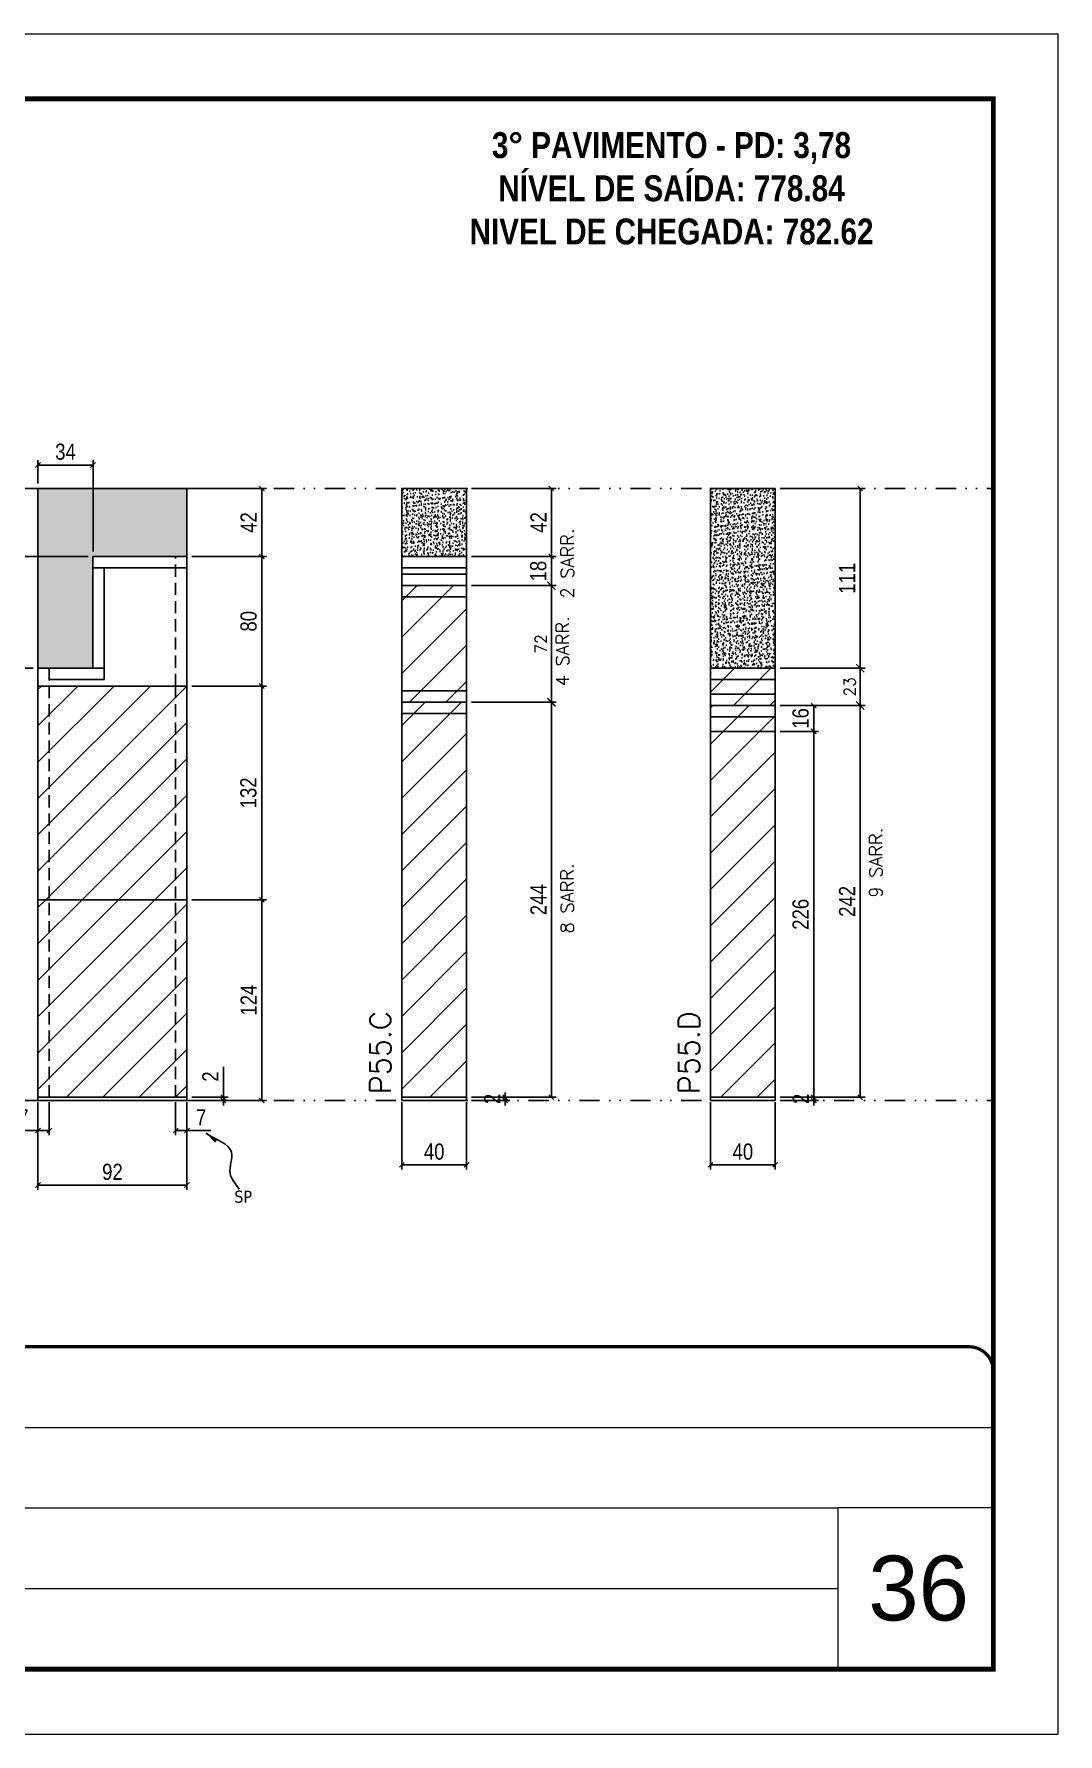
# Model space of a CAD drawing. Extents: x 2949 to 9203, y -16089 to 12527.
# Drawn here: x 8557 to 9189, y 2288 to 3338 of the extents above; entities that cross this region are included whole.
import ezdxf

# ---------------------------------------------------------------- set-up
doc = ezdxf.new("R2010")
doc.units = 0
for name, pattern in [('CONTINUO', [0]), ('DASHED', [0.75, 0.5, -0.25]), ('DIVIDE2', [0.625, 0.25, -0.125, 0, -0.125, 0, -0.125]), ('HIDDEN', [0.375, 0.25, -0.125])]:
    doc.linetypes.add(name, pattern=pattern)
for name, color, linetype, lineweight in [('CARIMBO', 255, 'Continuous', 9), ('Folhas', 255, 'Continuous', 9), ('Hachura', 251, 'Continuous', 9), ('SARRAFO DE PRESSAO', 251, 'DASHED', 9), ('Texto Seção', 7, 'Continuous', 15)]:
    doc.layers.add(name, color=color, linetype=linetype, lineweight=lineweight)
for name, color, linetype in [('COTA', 241, 'Continuous'), ('FUNDOS', 1, 'Continuous'), ('NOMENCLATURA', 7, 'Continuous'), ('Nível', 160, 'Continuous'), ('Painéis', 200, 'Continuous'), ('SARR_2.2x7', 40, 'Continuous'), ('Sarrafo de Pressão', 42, 'HIDDEN'), ('texto', 7, 'Continuous')]:
    doc.layers.add(name, color=color, linetype=linetype)
doc.styles.add('ARIAL', font='arial.ttf')
doc.styles.add('COTA TECNICA', font='techl___.ttf', dxfattribs={"height": 10})
doc.styles.add('COTA TECNICA-50', font='techl___.ttf', dxfattribs={"height": 10})
doc.styles.add('REGUA-120', font='ROMANS.shx', dxfattribs={"height": 15})
doc.styles.add('ROMANC', font='techb___.ttf', dxfattribs={"height": 2.5})
doc.styles.add('ROMANS', font='romans.shx')
doc.styles.get("Standard").update_dxf_attribs({"font": 'arial.ttf'})
doc.dimstyles.new('COTA PAINEL-50', dxfattribs={"dimtxt": 10, "dimasz": 3, "dimexe": 3, "dimexo": 3, "dimgap": 3, "dimtad": 1, "dimdec": 1, "dimzin": 12, "dimdsep": 46, "dimtxsty": 'COTA TECNICA-50', "dimblk1": 'OBLIQUE', "dimblk2": 'OBLIQUE', "dimsah": 1, "dimcen": 0.9, "dimclrd": 4, "dimclre": 4, "dimclrt": 240, "dimadec": 1, "dimazin": 3, "dimtfac": 1, "dimtdec": 1, "dimtmove": 0, "dimatfit": 3, "dimfxl": 1, "dimtolj": 1, "dimtzin": 12, "dimarcsym": 0})
doc.dimstyles.new('Cota Paínel', dxfattribs={"dimtxt": 7, "dimasz": 5, "dimexe": 3, "dimexo": 3, "dimgap": 3, "dimtad": 1, "dimdec": 1, "dimzin": 12, "dimdsep": 46, "dimtxsty": 'ROMANS', "dimblk": 'ARCHTICK', "dimcen": 0, "dimclrd": 4, "dimclre": 4, "dimclrt": 1, "dimadec": 1, "dimazin": 3, "dimtfac": 1, "dimtdec": 1, "dimtmove": 0, "dimatfit": 3, "dimldrblk": 'OBLIQUE', "dimfxl": 1, "dimtolj": 1, "dimtzin": 12, "dimarcsym": 0})
doc.dimstyles.new('PAINEL', dxfattribs={"dimtxt": 10, "dimasz": 3, "dimexe": 3, "dimexo": 3, "dimgap": 3, "dimtad": 1, "dimdec": 1, "dimzin": 12, "dimdsep": 46, "dimtxsty": 'COTA TECNICA', "dimblk1": 'OBLIQUE', "dimblk2": 'OBLIQUE', "dimsah": 1, "dimcen": 0.9, "dimclrd": 4, "dimclre": 4, "dimclrt": 240, "dimadec": 1, "dimazin": 3, "dimtfac": 1, "dimtdec": 1, "dimtmove": 0, "dimatfit": 3, "dimfxl": 1, "dimtolj": 1, "dimtzin": 12, "dimarcsym": 0})
doc.dimstyles.get("Standard").update_dxf_attribs({"dimtxt": 0.18, "dimasz": 0.18, "dimexe": 0.18, "dimexo": 0.0625, "dimgap": 0.09, "dimtad": 0, "dimtih": 1, "dimtoh": 1, "dimdec": 4, "dimzin": 0, "dimdsep": 46, "dimtxsty": 'Standard', "dimcen": 0.09, "dimadec": 0, "dimazin": 0, "dimtfac": 1, "dimtdec": 4, "dimtofl": 0, "dimtmove": 0, "dimatfit": 3, "dimfxl": 1, "dimtolj": 1, "dimtzin": 0, "dimarcsym": 0})
pattern_1 = [(45, (-122915.467, -28456.346), (-11.2253202, 11.2253202), [])]
pattern_2 = [(45, (4755, 4594.3), (-11.22532, 11.22532), [])]

# ---------------------------------------------------------------- blocks, each defined once
blk = doc.blocks.new('9999999999')
at = {"color": 30, "linetype": 'CONTINUO'}
for p, q in [((98564.6, 34379.6), (99584, 34379.6)), ((98564.6, 34329.8), (99488, 34329.8)), ((99584, 34329.8), (99488, 34329.8)), ((99488, 34329.8), (99488, 34230.2)), ((98564.6, 34280), (99488, 34280))]:
    blk.add_line(p, q, dxfattribs=at)
at = {"color": 30, "linetype": 'CONTINUO', "const_width": 2}
blk.add_lwpolyline([(99584, 34230.2), (99584, 34414.4, 0.414214), (99569, 34429.4), (98229, 34429.4, 0.414214), (98214, 34414.4), (98214, 34245.2, 0.414214), (98229, 34230.2), (99584, 34230.2)], format="xyb", dxfattribs=at)
at = {"layer": 'Folhas'}
blk.add_lwpolyline([(98139, 34190.2), (99624, 34190.2), (99624, 35240.2), (98139, 35240.2)], close=True, dxfattribs=at)
at = {"layer": 'Folhas', "color": 30, "const_width": 3}
blk.add_lwpolyline([(98214, 34230.2), (99584, 34230.2), (99584, 35200.2), (98214, 35200.2)], close=True, dxfattribs=at)
blk = doc.blocks.new('_Oblique')
at = {"color": 0, "linetype": 'ByBlock', "lineweight": -2}
blk.add_line((-0.5, -0.5), (0.5, 0.5), dxfattribs=at)
blk = doc.blocks.new('*D1188')
at = {"layer": 'COTA', "color": 4, "lineweight": -2, "transparency": 16777216}
for p, q in [((9017.4, 2923.4), (9069.9, 2923.4)), ((9066.9, 2681.4), (9066.9, 2923.4)), ((9017.4, 2681.4), (9069.9, 2681.4))]:
    blk.add_line(p, q, dxfattribs=at)
at = {"layer": 'Defpoints', "color": 0, "transparency": 16777216}
for p in [(9014.4, 2923.4), (9066.9, 2923.4), (9014.4, 2681.4)]:
    blk.add_point(p, dxfattribs=at)
at = {"layer": 'COTA', "color": 4, "lineweight": -2, "transparency": 16777216, "xscale": 3, "yscale": 3, "zscale": 3}
for p, rotation in [((9066.9, 2923.4), 90), ((9066.9, 2681.4), 270)]:
    blk.add_blockref('_Oblique', p, dxfattribs=dict(at, rotation=rotation))
at = {"layer": 'COTA', "color": 240, "transparency": 16777216, "insert": (9058.8, 2802.4), "char_height": 10, "attachment_point": 5, "rotation": 90, "style": 'COTA TECNICA'}
blk.add_mtext('\\A1;242', dxfattribs=at)
blk = doc.blocks.new('*D1189')
at = {"layer": 'COTA', "color": 4, "lineweight": -2, "transparency": 16777216}
for p, q in [((8974.4, 2678.4), (8974.4, 2636.7)), ((9014.4, 2678.4), (9014.4, 2636.7)), ((8974.4, 2639.7), (9014.4, 2639.7))]:
    blk.add_line(p, q, dxfattribs=at)
at = {"layer": 'Defpoints', "color": 0, "transparency": 16777216}
for p in [(8974.4, 2681.4), (9014.4, 2681.4), (9014.4, 2639.7)]:
    blk.add_point(p, dxfattribs=at)
at = {"layer": 'COTA', "color": 4, "lineweight": -2, "transparency": 16777216, "xscale": 3, "yscale": 3, "zscale": 3, "rotation": 180}
blk.add_blockref('_Oblique', (8974.4, 2639.7), dxfattribs=at)
at = {"layer": 'COTA', "color": 4, "lineweight": -2, "transparency": 16777216, "xscale": 3, "yscale": 3, "zscale": 3}
blk.add_blockref('_Oblique', (9014.4, 2639.7), dxfattribs=at)
at = {"layer": 'COTA', "color": 240, "transparency": 16777216, "insert": (8994.4, 2647.8), "char_height": 10, "attachment_point": 5, "style": 'COTA TECNICA'}
blk.add_mtext('\\A1;40', dxfattribs=at)
blk = doc.blocks.new('*D1190')
at = {"layer": 'COTA', "color": 4, "lineweight": -2, "transparency": 16777216}
for p, q in [((9017.4, 2681.4), (9041.2, 2681.4)), ((9017.4, 2679.4), (9041.2, 2679.4)), ((9038.2, 2681.4), (9038.2, 2684.4)), ((9038.2, 2679.4), (9038.2, 2681.4)), ((9038.2, 2679.4), (9038.2, 2676.4))]:
    blk.add_line(p, q, dxfattribs=at)
at = {"layer": 'Defpoints', "color": 0, "transparency": 16777216}
for p in [(9014.4, 2681.4), (9014.4, 2679.4), (9038.2, 2681.4)]:
    blk.add_point(p, dxfattribs=at)
at = {"layer": 'COTA', "color": 4, "lineweight": -2, "transparency": 16777216, "xscale": 3, "yscale": 3, "zscale": 3}
for p, rotation in [((9038.2, 2681.4), 270), ((9038.2, 2679.4), 90)]:
    blk.add_blockref('_Oblique', p, dxfattribs=dict(at, rotation=rotation))
at = {"layer": 'COTA', "color": 240, "transparency": 16777216, "insert": (9030.2, 2680.4), "char_height": 10, "attachment_point": 5, "rotation": 90, "style": 'COTA TECNICA-50'}
blk.add_mtext('\\A1;2', dxfattribs=at)
blk = doc.blocks.new('*D1209')
at = {"layer": 'COTA', "color": 4, "linetype": 'ByBlock', "lineweight": -2, "transparency": 16777216}
for p, q in [((9017.4, 2907.4), (9041.2, 2907.4)), ((9038.2, 2681.4), (9038.2, 2907.4)), ((9017.4, 2681.4), (9041.2, 2681.4))]:
    blk.add_line(p, q, dxfattribs=at)
at = {"layer": 'Defpoints', "color": 0, "linetype": 'ByBlock', "transparency": 16777216}
for p in [(9014.4, 2907.4), (9038.2, 2907.4), (9014.4, 2681.4)]:
    blk.add_point(p, dxfattribs=at)
at = {"layer": 'COTA', "color": 4, "linetype": 'ByBlock', "lineweight": -2, "transparency": 16777216, "xscale": 3, "yscale": 3, "zscale": 3}
for p, rotation in [((9038.2, 2907.4), 90), ((9038.2, 2681.4), 270)]:
    blk.add_blockref('_Oblique', p, dxfattribs=dict(at, rotation=rotation))
at = {"layer": 'COTA', "color": 240, "linetype": 'ByBlock', "transparency": 16777216, "insert": (9030.1, 2794.4), "char_height": 10, "attachment_point": 5, "rotation": 90, "style": 'COTA TECNICA'}
blk.add_mtext('\\A1;226', dxfattribs=at)
blk = doc.blocks.new('*D1210')
at = {"layer": 'COTA', "color": 4, "linetype": 'ByBlock', "lineweight": -2, "transparency": 16777216}
for p, q in [((9017.4, 2923.4), (9041.2, 2923.4)), ((9038.2, 2907.4), (9038.2, 2923.4)), ((9017.4, 2907.4), (9041.2, 2907.4))]:
    blk.add_line(p, q, dxfattribs=at)
at = {"layer": 'Defpoints', "color": 0, "linetype": 'ByBlock', "transparency": 16777216}
for p in [(9014.4, 2923.4), (9038.2, 2923.4), (9014.4, 2907.4)]:
    blk.add_point(p, dxfattribs=at)
at = {"layer": 'COTA', "color": 4, "linetype": 'ByBlock', "lineweight": -2, "transparency": 16777216, "xscale": 3, "yscale": 3, "zscale": 3}
for p, rotation in [((9038.2, 2923.4), 90), ((9038.2, 2907.4), 270)]:
    blk.add_blockref('_Oblique', p, dxfattribs=dict(at, rotation=rotation))
at = {"layer": 'COTA', "color": 240, "linetype": 'ByBlock', "transparency": 16777216, "insert": (9030.1, 2915.4), "char_height": 10, "attachment_point": 5, "rotation": 90, "style": 'COTA TECNICA'}
blk.add_mtext('\\A1;16', dxfattribs=at)
blk = doc.blocks.new('*D1201')
at = {"layer": 'COTA', "color": 4, "lineweight": -2, "transparency": 16777216}
for p, q in [((8826.8, 2925.4), (8879.2, 2925.4)), ((8876.2, 2681.4), (8876.2, 2925.4)), ((8826.8, 2681.4), (8879.2, 2681.4))]:
    blk.add_line(p, q, dxfattribs=at)
at = {"layer": 'Defpoints', "color": 0, "transparency": 16777216}
for p in [(8823.8, 2925.4), (8876.2, 2925.4), (8823.8, 2681.4)]:
    blk.add_point(p, dxfattribs=at)
at = {"layer": 'COTA', "color": 4, "lineweight": -2, "transparency": 16777216, "xscale": 3, "yscale": 3, "zscale": 3}
for p, rotation in [((8876.2, 2925.4), 90), ((8876.2, 2681.4), 270)]:
    blk.add_blockref('_Oblique', p, dxfattribs=dict(at, rotation=rotation))
at = {"layer": 'COTA', "color": 240, "transparency": 16777216, "insert": (8868.2, 2803.4), "char_height": 10, "attachment_point": 5, "rotation": 90, "style": 'COTA TECNICA'}
blk.add_mtext('\\A1;244', dxfattribs=at)
blk = doc.blocks.new('*D1202')
at = {"layer": 'COTA', "color": 4, "lineweight": -2, "transparency": 16777216}
for p, q in [((8783.8, 2678.4), (8783.8, 2636.7)), ((8823.8, 2678.4), (8823.8, 2636.7)), ((8783.8, 2639.7), (8823.8, 2639.7))]:
    blk.add_line(p, q, dxfattribs=at)
at = {"layer": 'Defpoints', "color": 0, "transparency": 16777216}
for p in [(8783.8, 2681.4), (8823.8, 2681.4), (8823.8, 2639.7)]:
    blk.add_point(p, dxfattribs=at)
at = {"layer": 'COTA', "color": 4, "lineweight": -2, "transparency": 16777216, "xscale": 3, "yscale": 3, "zscale": 3, "rotation": 180}
blk.add_blockref('_Oblique', (8783.8, 2639.7), dxfattribs=at)
at = {"layer": 'COTA', "color": 4, "lineweight": -2, "transparency": 16777216, "xscale": 3, "yscale": 3, "zscale": 3}
blk.add_blockref('_Oblique', (8823.8, 2639.7), dxfattribs=at)
at = {"layer": 'COTA', "color": 240, "transparency": 16777216, "insert": (8803.8, 2647.8), "char_height": 10, "attachment_point": 5, "style": 'COTA TECNICA'}
blk.add_mtext('\\A1;40', dxfattribs=at)
blk = doc.blocks.new('*D1203')
at = {"layer": 'COTA', "color": 4, "lineweight": -2, "transparency": 16777216}
for p, q in [((8826.8, 2681.4), (8850.6, 2681.4)), ((8826.8, 2679.4), (8850.6, 2679.4)), ((8847.6, 2681.4), (8847.6, 2684.4)), ((8847.6, 2679.4), (8847.6, 2681.4)), ((8847.6, 2679.4), (8847.6, 2676.4))]:
    blk.add_line(p, q, dxfattribs=at)
at = {"layer": 'Defpoints', "color": 0, "transparency": 16777216}
for p in [(8823.8, 2681.4), (8823.8, 2679.4), (8847.6, 2681.4)]:
    blk.add_point(p, dxfattribs=at)
at = {"layer": 'COTA', "color": 4, "lineweight": -2, "transparency": 16777216, "xscale": 3, "yscale": 3, "zscale": 3}
for p, rotation in [((8847.6, 2681.4), 270), ((8847.6, 2679.4), 90)]:
    blk.add_blockref('_Oblique', p, dxfattribs=dict(at, rotation=rotation))
at = {"layer": 'COTA', "color": 240, "transparency": 16777216, "insert": (8839.6, 2680.4), "char_height": 10, "attachment_point": 5, "rotation": 90, "style": 'COTA TECNICA-50'}
blk.add_mtext('\\A1;2', dxfattribs=at)
blk = doc.blocks.new('*D1178')
at = {"layer": 'COTA', "color": 4, "lineweight": -2, "transparency": 16777216}
for p, q in [((8559.1, 2678.4), (8559.1, 2624.2)), ((8651.1, 2678.4), (8651.1, 2624.2)), ((8559.1, 2627.2), (8651.1, 2627.2))]:
    blk.add_line(p, q, dxfattribs=at)
at = {"layer": 'Defpoints', "color": 0, "transparency": 16777216}
for p in [(8559.1, 2681.4), (8651.1, 2681.4), (8651.1, 2627.2)]:
    blk.add_point(p, dxfattribs=at)
at = {"layer": 'COTA', "color": 4, "lineweight": -2, "transparency": 16777216, "xscale": 3, "yscale": 3, "zscale": 3, "rotation": 180}
blk.add_blockref('_Oblique', (8559.1, 2627.2), dxfattribs=at)
at = {"layer": 'COTA', "color": 4, "lineweight": -2, "transparency": 16777216, "xscale": 3, "yscale": 3, "zscale": 3}
blk.add_blockref('_Oblique', (8651.1, 2627.2), dxfattribs=at)
at = {"layer": 'COTA', "color": 240, "transparency": 16777216, "insert": (8605.1, 2635.3), "char_height": 10, "attachment_point": 5, "style": 'COTA TECNICA'}
blk.add_mtext('\\A1;92', dxfattribs=at)
blk = doc.blocks.new('*D1179')
at = {"layer": 'COTA', "color": 4, "lineweight": -2, "transparency": 16777216}
for p, q in [((8654.1, 2803.4), (8700.3, 2803.4)), ((8697.3, 2679.4), (8697.3, 2803.4)), ((8654.1, 2679.4), (8700.3, 2679.4))]:
    blk.add_line(p, q, dxfattribs=at)
at = {"layer": 'Defpoints', "color": 0, "transparency": 16777216}
for p in [(8651.1, 2803.4), (8697.3, 2803.4), (8651.1, 2679.4)]:
    blk.add_point(p, dxfattribs=at)
at = {"layer": 'COTA', "color": 4, "lineweight": -2, "transparency": 16777216, "xscale": 3, "yscale": 3, "zscale": 3}
for p, rotation in [((8697.3, 2803.4), 90), ((8697.3, 2679.4), 270)]:
    blk.add_blockref('_Oblique', p, dxfattribs=dict(at, rotation=rotation))
at = {"layer": 'COTA', "color": 240, "transparency": 16777216, "insert": (8689.2, 2741.4), "char_height": 10, "attachment_point": 5, "rotation": 90, "style": 'COTA TECNICA-50'}
blk.add_mtext('\\A1;124', dxfattribs=at)
blk = doc.blocks.new('*D1180')
at = {"layer": 'COTA', "color": 4, "lineweight": -2, "transparency": 16777216}
for p, q in [((8673.6, 2681.4), (8673.6, 2700.2)), ((8654.1, 2681.4), (8676.6, 2681.4)), ((8654.1, 2679.4), (8676.6, 2679.4)), ((8673.6, 2679.4), (8673.6, 2681.4)), ((8673.6, 2679.4), (8673.6, 2676.4))]:
    blk.add_line(p, q, dxfattribs=at)
at = {"layer": 'Defpoints', "color": 0, "transparency": 16777216}
for p in [(8651.1, 2681.4), (8651.1, 2679.4), (8673.6, 2679.4)]:
    blk.add_point(p, dxfattribs=at)
at = {"layer": 'COTA', "color": 4, "lineweight": -2, "transparency": 16777216, "xscale": 3, "yscale": 3, "zscale": 3}
for p, rotation in [((8673.6, 2681.4), 270), ((8673.6, 2679.4), 90)]:
    blk.add_blockref('_Oblique', p, dxfattribs=dict(at, rotation=rotation))
at = {"layer": 'COTA', "color": 240, "transparency": 16777216, "insert": (8665.6, 2694.2), "char_height": 10, "attachment_point": 5, "rotation": 90, "style": 'COTA TECNICA-50'}
blk.add_mtext('\\A1;2', dxfattribs=at)
blk = doc.blocks.new('*D1181')
at = {"layer": 'COTA', "color": 4, "lineweight": -2, "transparency": 16777216}
for p, q in [((8566.1, 2678.4), (8566.1, 2657.9)), ((8559.1, 2676.4), (8559.1, 2657.9)), ((8559.1, 2660.9), (8544.3, 2660.9)), ((8566.1, 2660.9), (8559.1, 2660.9))]:
    blk.add_line(p, q, dxfattribs=at)
at = {"layer": 'Defpoints', "color": 0, "transparency": 16777216}
for p in [(8559.1, 2679.4), (8566.1, 2681.4), (8559.1, 2660.9)]:
    blk.add_point(p, dxfattribs=at)
at = {"layer": 'COTA', "color": 4, "lineweight": -2, "transparency": 16777216, "xscale": 3, "yscale": 3, "zscale": 3, "rotation": 180}
blk.add_blockref('_Oblique', (8559.1, 2660.9), dxfattribs=at)
at = {"layer": 'COTA', "color": 4, "lineweight": -2, "transparency": 16777216, "xscale": 3, "yscale": 3, "zscale": 3}
blk.add_blockref('_Oblique', (8566.1, 2660.9), dxfattribs=at)
at = {"layer": 'COTA', "color": 240, "transparency": 16777216, "insert": (8550.2, 2669), "char_height": 10, "attachment_point": 5, "style": 'COTA TECNICA-50'}
blk.add_mtext('\\A1;7', dxfattribs=at)
blk = doc.blocks.new('*D1182')
at = {"layer": 'COTA', "color": 4, "lineweight": -2, "transparency": 16777216}
for p, q in [((8644.1, 2678.4), (8644.1, 2657.9)), ((8651.1, 2676.4), (8651.1, 2657.9)), ((8644.1, 2660.9), (8651.1, 2660.9)), ((8651.1, 2660.9), (8665.8, 2660.9))]:
    blk.add_line(p, q, dxfattribs=at)
at = {"layer": 'Defpoints', "color": 0, "transparency": 16777216}
for p in [(8644.1, 2681.4), (8651.1, 2679.4), (8651.1, 2660.9)]:
    blk.add_point(p, dxfattribs=at)
at = {"layer": 'COTA', "color": 4, "lineweight": -2, "transparency": 16777216, "xscale": 3, "yscale": 3, "zscale": 3, "rotation": 180}
blk.add_blockref('_Oblique', (8644.1, 2660.9), dxfattribs=at)
at = {"layer": 'COTA', "color": 4, "lineweight": -2, "transparency": 16777216, "xscale": 3, "yscale": 3, "zscale": 3}
blk.add_blockref('_Oblique', (8651.1, 2660.9), dxfattribs=at)
at = {"layer": 'COTA', "color": 240, "transparency": 16777216, "insert": (8659.9, 2669), "char_height": 10, "attachment_point": 5, "style": 'COTA TECNICA-50'}
blk.add_mtext('\\A1;7', dxfattribs=at)
blk = doc.blocks.new('*D1191')
at = {"layer": 'Defpoints', "color": 0, "linetype": 'ByBlock', "transparency": 16777216}
for p in [(8651.1, 2935.4), (8697.3, 2935.4), (8651.1, 2803.4)]:
    blk.add_point(p, dxfattribs=at)
at = {"layer": 'FUNDOS', "color": 4, "linetype": 'ByBlock', "lineweight": -2, "transparency": 16777216}
for p, q in [((8654.1, 2935.4), (8700.3, 2935.4)), ((8697.3, 2803.4), (8697.3, 2935.4)), ((8654.1, 2803.4), (8700.3, 2803.4))]:
    blk.add_line(p, q, dxfattribs=at)
at = {"layer": 'FUNDOS', "color": 4, "linetype": 'ByBlock', "lineweight": -2, "transparency": 16777216, "xscale": 3, "yscale": 3, "zscale": 3}
for p, rotation in [((8697.3, 2935.4), 90), ((8697.3, 2803.4), 270)]:
    blk.add_blockref('_Oblique', p, dxfattribs=dict(at, rotation=rotation))
at = {"layer": 'FUNDOS', "color": 240, "linetype": 'ByBlock', "transparency": 16777216, "insert": (8689.1, 2869.4), "char_height": 10, "attachment_point": 5, "rotation": 90, "style": 'COTA TECNICA'}
blk.add_mtext('\\A1;132', dxfattribs=at)
blk = doc.blocks.new('_ArchTick')
at = {"color": 0, "linetype": 'ByBlock', "const_width": 0.15}
blk.add_lwpolyline([(-0.5, -0.5), (0.5, 0.5)], dxfattribs=at)
blk = doc.blocks.new('*D1206')
at = {"layer": 'COTA', "color": 4, "lineweight": -2, "transparency": 16777216}
for p, q in [((8826.8, 2997.4), (8879.2, 2997.4)), ((8876.2, 2997.4), (8876.2, 2925.4)), ((8826.8, 2925.4), (8879.2, 2925.4))]:
    blk.add_line(p, q, dxfattribs=at)
at = {"layer": 'Defpoints', "color": 0, "transparency": 16777216}
for p in [(8823.8, 2997.4), (8823.8, 2925.4), (8876.2, 2925.4)]:
    blk.add_point(p, dxfattribs=at)
at = {"layer": 'COTA', "color": 4, "lineweight": -2, "transparency": 16777216, "xscale": 5, "yscale": 5, "zscale": 5}
for p, rotation in [((8876.2, 2997.4), 90), ((8876.2, 2925.4), 270)]:
    blk.add_blockref('_ArchTick', p, dxfattribs=dict(at, rotation=rotation))
at = {"layer": 'COTA', "color": 1, "transparency": 16777216, "insert": (8869.7, 2961.4), "char_height": 7, "attachment_point": 5, "rotation": 90, "style": 'ROMANS'}
blk.add_mtext('\\A1;72', dxfattribs=at)
blk = doc.blocks.new('*D1207')
at = {"layer": 'COTA', "color": 4, "lineweight": -2, "transparency": 16777216}
for p, q in [((9017.4, 2946.4), (9069.9, 2946.4)), ((9066.9, 2946.4), (9066.9, 2923.4)), ((9017.4, 2923.4), (9069.9, 2923.4))]:
    blk.add_line(p, q, dxfattribs=at)
at = {"layer": 'Defpoints', "color": 0, "transparency": 16777216}
for p in [(9014.4, 2946.4), (9014.4, 2923.4), (9066.9, 2923.4)]:
    blk.add_point(p, dxfattribs=at)
at = {"layer": 'COTA', "color": 4, "lineweight": -2, "transparency": 16777216, "xscale": 5, "yscale": 5, "zscale": 5}
for p, rotation in [((9066.9, 2946.4), 90), ((9066.9, 2923.4), 270)]:
    blk.add_blockref('_ArchTick', p, dxfattribs=dict(at, rotation=rotation))
at = {"layer": 'COTA', "color": 1, "transparency": 16777216, "insert": (9060.4, 2934.9), "char_height": 7, "attachment_point": 5, "rotation": 90, "style": 'ROMANS'}
blk.add_mtext('\\A1;23', dxfattribs=at)
blk = doc.blocks.new('*D2384')
at = {"layer": 'COTA', "color": 4, "lineweight": -2, "transparency": 16777216}
for p, q in [((8826.8, 3057.4), (8879.2, 3057.4)), ((8876.2, 3015.4), (8876.2, 3057.4)), ((8826.8, 3015.4), (8879.2, 3015.4))]:
    blk.add_line(p, q, dxfattribs=at)
at = {"layer": 'Defpoints', "color": 0, "transparency": 16777216}
for p in [(8823.8, 3057.4), (8876.2, 3057.4), (8823.8, 3015.4)]:
    blk.add_point(p, dxfattribs=at)
at = {"layer": 'COTA', "color": 4, "lineweight": -2, "transparency": 16777216, "xscale": 3, "yscale": 3, "zscale": 3}
for p, rotation in [((8876.2, 3057.4), 90), ((8876.2, 3015.4), 270)]:
    blk.add_blockref('_Oblique', p, dxfattribs=dict(at, rotation=rotation))
at = {"layer": 'COTA', "color": 240, "transparency": 16777216, "insert": (8868.2, 3036.4), "char_height": 10, "attachment_point": 5, "rotation": 90, "style": 'COTA TECNICA-50'}
blk.add_mtext('\\A1;42', dxfattribs=at)
blk = doc.blocks.new('*D2385')
at = {"layer": 'COTA', "color": 4, "lineweight": -2, "transparency": 16777216}
for p, q in [((9017.4, 3057.4), (9069.9, 3057.4)), ((9066.9, 3057.4), (9066.9, 2946.4)), ((9017.4, 2946.4), (9069.9, 2946.4))]:
    blk.add_line(p, q, dxfattribs=at)
at = {"layer": 'Defpoints', "color": 0, "transparency": 16777216}
for p in [(9014.4, 3057.4), (9014.4, 2946.4), (9066.9, 2946.4)]:
    blk.add_point(p, dxfattribs=at)
at = {"layer": 'COTA', "color": 4, "lineweight": -2, "transparency": 16777216, "xscale": 3, "yscale": 3, "zscale": 3}
for p, rotation in [((9066.9, 3057.4), 90), ((9066.9, 2946.4), 270)]:
    blk.add_blockref('_Oblique', p, dxfattribs=dict(at, rotation=rotation))
at = {"layer": 'COTA', "color": 240, "transparency": 16777216, "insert": (9058.8, 3001.9), "char_height": 10, "attachment_point": 5, "rotation": 90, "style": 'COTA TECNICA-50'}
blk.add_mtext('\\A1;111', dxfattribs=at)
blk = doc.blocks.new('*D2390')
at = {"layer": 'COTA', "color": 4, "lineweight": -2, "transparency": 16777216}
for p, q in [((8654.1, 3015.4), (8700.3, 3015.4)), ((8697.3, 3015.4), (8697.3, 2935.4)), ((8654.1, 2935.4), (8700.3, 2935.4))]:
    blk.add_line(p, q, dxfattribs=at)
at = {"layer": 'Defpoints', "color": 0, "transparency": 16777216}
for p in [(8651.1, 3015.4), (8651.1, 2935.4), (8697.3, 2935.4)]:
    blk.add_point(p, dxfattribs=at)
at = {"layer": 'COTA', "color": 4, "lineweight": -2, "transparency": 16777216, "xscale": 3, "yscale": 3, "zscale": 3}
for p, rotation in [((8697.3, 3015.4), 90), ((8697.3, 2935.4), 270)]:
    blk.add_blockref('_Oblique', p, dxfattribs=dict(at, rotation=rotation))
at = {"layer": 'COTA', "color": 240, "transparency": 16777216, "insert": (8689.2, 2975.4), "char_height": 10, "attachment_point": 5, "rotation": 90, "style": 'COTA TECNICA-50'}
blk.add_mtext('\\A1;80', dxfattribs=at)
blk = doc.blocks.new('*D2392')
at = {"layer": 'COTA', "color": 4, "lineweight": -2, "transparency": 16777216}
for p, q in [((8590.1, 3015.4), (8533, 3015.4)), ((8536, 3015.4), (8536, 2946.4)), ((8556.1, 2946.4), (8533, 2946.4))]:
    blk.add_line(p, q, dxfattribs=at)
at = {"layer": 'Defpoints', "color": 0, "transparency": 16777216}
for p in [(8593.1, 3015.4), (8536, 2946.4), (8559.1, 2946.4)]:
    blk.add_point(p, dxfattribs=at)
at = {"layer": 'COTA', "color": 4, "lineweight": -2, "transparency": 16777216, "xscale": 3, "yscale": 3, "zscale": 3}
for p, rotation in [((8536, 3015.4), 90), ((8536, 2946.4), 270)]:
    blk.add_blockref('_Oblique', p, dxfattribs=dict(at, rotation=rotation))
at = {"layer": 'COTA', "color": 240, "transparency": 16777216, "insert": (8527.9, 2980.9), "char_height": 10, "attachment_point": 5, "rotation": 90, "style": 'COTA TECNICA-50'}
blk.add_mtext('\\A1;69', dxfattribs=at)
blk = doc.blocks.new('*D2391')
at = {"layer": 'COTA', "color": 4, "lineweight": -2, "transparency": 16777216}
for p, q in [((8559.1, 3060.4), (8559.1, 3074.9)), ((8593.1, 3071.9), (8559.1, 3071.9)), ((8593.1, 3018.4), (8593.1, 3074.9))]:
    blk.add_line(p, q, dxfattribs=at)
at = {"layer": 'Defpoints', "color": 0, "transparency": 16777216}
for p in [(8559.1, 3071.9), (8559.1, 3057.4), (8593.1, 3015.4)]:
    blk.add_point(p, dxfattribs=at)
at = {"layer": 'COTA', "color": 4, "lineweight": -2, "transparency": 16777216, "xscale": 3, "yscale": 3, "zscale": 3, "rotation": 180}
blk.add_blockref('_Oblique', (8559.1, 3071.9), dxfattribs=at)
at = {"layer": 'COTA', "color": 4, "lineweight": -2, "transparency": 16777216, "xscale": 3, "yscale": 3, "zscale": 3}
blk.add_blockref('_Oblique', (8593.1, 3071.9), dxfattribs=at)
at = {"layer": 'COTA', "color": 240, "transparency": 16777216, "insert": (8576.1, 3080.1), "char_height": 10, "attachment_point": 5, "style": 'COTA TECNICA-50'}
blk.add_mtext('\\A1;34', dxfattribs=at)
blk = doc.blocks.new('*D2393')
at = {"layer": 'COTA', "color": 4, "lineweight": -2, "transparency": 16777216}
for p, q in [((8654.1, 3057.4), (8700.3, 3057.4)), ((8697.3, 3015.4), (8697.3, 3057.4)), ((8654.1, 3015.4), (8700.3, 3015.4))]:
    blk.add_line(p, q, dxfattribs=at)
at = {"layer": 'Defpoints', "color": 0, "transparency": 16777216}
for p in [(8651.1, 3057.4), (8697.3, 3057.4), (8651.1, 3015.4)]:
    blk.add_point(p, dxfattribs=at)
at = {"layer": 'COTA', "color": 4, "lineweight": -2, "transparency": 16777216, "xscale": 3, "yscale": 3, "zscale": 3}
for p, rotation in [((8697.3, 3057.4), 90), ((8697.3, 3015.4), 270)]:
    blk.add_blockref('_Oblique', p, dxfattribs=dict(at, rotation=rotation))
at = {"layer": 'COTA', "color": 240, "transparency": 16777216, "insert": (8689.2, 3036.4), "char_height": 10, "attachment_point": 5, "rotation": 90, "style": 'COTA TECNICA-50'}
blk.add_mtext('\\A1;42', dxfattribs=at)
blk = doc.blocks.new('*D2690')
at = {"layer": 'COTA', "color": 4, "lineweight": -2, "transparency": 16777216}
for p, q in [((8826.8, 3015.4), (8879.2, 3015.4)), ((8876.2, 2997.4), (8876.2, 3015.4)), ((8826.8, 2997.4), (8879.2, 2997.4))]:
    blk.add_line(p, q, dxfattribs=at)
at = {"layer": 'Defpoints', "color": 0, "transparency": 16777216}
for p in [(8823.8, 3015.4), (8876.2, 3015.4), (8823.8, 2997.4)]:
    blk.add_point(p, dxfattribs=at)
at = {"layer": 'COTA', "color": 4, "lineweight": -2, "transparency": 16777216, "xscale": 3, "yscale": 3, "zscale": 3}
for p, rotation in [((8876.2, 3015.4), 90), ((8876.2, 2997.4), 270)]:
    blk.add_blockref('_Oblique', p, dxfattribs=dict(at, rotation=rotation))
at = {"layer": 'COTA', "color": 240, "transparency": 16777216, "insert": (8868.1, 3006.4), "char_height": 10, "attachment_point": 5, "rotation": 90, "style": 'COTA TECNICA-50'}
blk.add_mtext('\\A1;18', dxfattribs=at)

msp = doc.modelspace()

# ---------------------------------------------------------------- hatches: boundary and pattern name
at = {"layer": 'COTA', "linetype": 'ByBlock'}
h = msp.add_hatch(dxfattribs=at)
h.set_pattern_fill('AR-CONC', color=256, scale=0.03)
h.set_pattern_definition([(50, (5010.6792, 4612.3004), (5.46554, -0.4781726), [0.5715, -6.2865]), (355, (5010.679, 4612.3004), (-1.057303, 5.731705), [0.4572, -5.0292175]), (100.45144, (5011.1347, 4612.2606), (4.4082374, 5.2535326), [0.4857, -5.342707]), (46.1842, (5010.679, 4613.8244), (8.132371, -1.26127), [0.85725, -9.42975]), (96.63556, (5011.357, 4613.719), (7.122124, 7.422784), [0.72855, -8.014068]), (351.18415, (5010.679, 4613.8244), (7.122124, 7.422784), [0.685799, -7.543792]), (21, (5011.4412, 4613.4434), (4.5484317, -3.067956), [0.5715, -6.2865]), (326, (5011.441, 4613.4434), (1.854061, 5.525639), [0.4572, -5.0292]), (71.45144, (5011.8203, 4613.188), (6.4024926, 2.457683), [0.4857, -5.342698]), (37.5, (5010.6792, 4612.3004), (0.0926581, 2.5366512), [0, -4.96824, 0, -5.1054, 0, -5.04825]), (7.5, (5010.6792, 4612.3004), (2.0045899, 3.0054172), [0, -2.91084, 0, -4.85394, 0, -1.92405]), (327.5, (5008.98, 4612.3004), (4.0677179, -0.1718623), [0, -1.905, 0, -5.9436, 0, -7.8867]), (317.5, (5008.218, 4612.3004), (4.4438754, 0.7627947), [0, -2.4765, 0, -3.94716, 0, -5.6007])])
h.paths.add_polyline_path([(8559.07, 2946.42), (8593.07, 2946.42), (8593.07, 3015.42), (8651.07, 3015.42), (8651.07, 3057.42), (8559.07, 3057.42)])
h = msp.add_hatch(dxfattribs=at)
h.set_pattern_fill('AR-CONC', color=256, scale=0.03)
h.set_pattern_definition([(50, (4755, 4612.3004), (5.46554, -0.4781726), [0.5715, -6.2865]), (355, (4755, 4612.3004), (-1.057303, 5.731705), [0.4572, -5.0292175]), (100.45144, (4755.4555, 4612.2606), (4.4082374, 5.2535326), [0.4857, -5.342707]), (46.1842, (4755, 4613.8244), (8.132371, -1.26127), [0.85725, -9.42975]), (96.63556, (4755.678, 4613.719), (7.122124, 7.422784), [0.72855, -8.014068]), (351.18415, (4755, 4613.8244), (7.122124, 7.422784), [0.685799, -7.543792]), (21, (4755.762, 4613.4434), (4.5484317, -3.067956), [0.5715, -6.2865]), (326, (4755.762, 4613.4434), (1.854061, 5.525639), [0.4572, -5.0292]), (71.45144, (4756.141, 4613.188), (6.4024926, 2.457683), [0.4857, -5.342698]), (37.5, (4755, 4612.3004), (0.0926581, 2.5366512), [0, -4.96824, 0, -5.1054, 0, -5.04825]), (7.5, (4755, 4612.3004), (2.0045899, 3.0054172), [0, -2.91084, 0, -4.85394, 0, -1.92405]), (327.5, (4753.3007, 4612.3004), (4.0677179, -0.1718623), [0, -1.905, 0, -5.9436, 0, -7.8867]), (317.5, (4752.5387, 4612.3004), (4.4438754, 0.7627947), [0, -2.4765, 0, -3.94716, 0, -5.6007])])
h.paths.add_polyline_path([(8823.76, 3015.42), (8823.76, 3057.42), (8783.76, 3057.42), (8783.76, 3015.42)])
h = msp.add_hatch(dxfattribs=at)
h.set_pattern_fill('AR-CONC', color=256, scale=0.03)
h.set_pattern_definition([(50, (4755, 4594.3004), (5.46554, -0.4781726), [0.5715, -6.2865]), (355, (4755, 4594.3004), (-1.0573026, 5.7317054), [0.4572, -5.0292175]), (100.45144, (4755.4555, 4594.2606), (4.4082374, 5.2535326), [0.4857, -5.3427073]), (46.1842, (4755, 4595.8244), (8.132371, -1.26127), [0.85725, -9.42975]), (96.63556, (4755.678, 4595.719), (7.122124, 7.422784), [0.72855, -8.014068]), (351.18415, (4755, 4595.8244), (7.122124, 7.422784), [0.685799, -7.543792]), (21, (4755.762, 4595.4434), (4.5484317, -3.067956), [0.5715, -6.2865]), (326, (4755.762, 4595.4434), (1.854061, 5.525639), [0.4572, -5.0292]), (71.45144, (4756.141, 4595.188), (6.4024926, 2.457683), [0.4857, -5.342698]), (37.5, (4755, 4594.3004), (0.0926581, 2.5366512), [0, -4.96824, 0, -5.1054, 0, -5.04825]), (7.5, (4755, 4594.3004), (2.0045899, 3.0054172), [0, -2.91084, 0, -4.85394, 0, -1.92405]), (327.5, (4753.3007, 4594.3004), (4.0677179, -0.1718623), [0, -1.905, 0, -5.9436, 0, -7.8867]), (317.5, (4752.5387, 4594.3004), (4.4438754, 0.7627947), [0, -2.4765, 0, -3.94716, 0, -5.6007])])
h.paths.add_polyline_path([(9014.37, 3057.42), (8974.37, 3057.42), (8974.37, 2946.42), (9014.37, 2946.42)])
at = {"layer": 'Hachura', "linetype": 'ByBlock'}
h = msp.add_hatch(dxfattribs=at)
h.set_pattern_fill('ANSI31', color=256, scale=5)
h.set_pattern_definition(pattern_2)
h.paths.add_polyline_path([(8783.76, 2925.4), (8823.76, 2925.4), (8823.76, 2997.42), (8783.76, 2997.42)])
h = msp.add_hatch(dxfattribs=at)
h.set_pattern_fill('ANSI31', color=256, scale=5)
h.set_pattern_definition(pattern_2)
h.paths.add_polyline_path([(8974.37, 2946.42), (8974.37, 2923.4), (9014.37, 2923.4), (9014.37, 2946.42)])
h = msp.add_hatch(dxfattribs=at)
h.set_pattern_fill('ANSI31', color=256, scale=5)
h.set_pattern_definition(pattern_1)
h.paths.add_polyline_path([(8651.07, 2935.42), (8559.07, 2935.42), (8559.07, 2803.42), (8651.07, 2803.42)])
h = msp.add_hatch(dxfattribs=at)
h.set_pattern_fill('ANSI31', color=256, scale=5)
h.set_pattern_definition(pattern_1)
h.paths.add_polyline_path([(8823.76, 2925.4), (8783.76, 2925.4), (8783.76, 2681.42), (8823.76, 2681.42)])
h = msp.add_hatch(dxfattribs=at)
h.set_pattern_fill('ANSI31', color=256, scale=5)
h.set_pattern_definition(pattern_1)
h.paths.add_polyline_path([(8974.37, 2923.4), (8974.37, 2907.42), (9014.37, 2907.42), (9014.37, 2923.4)])
h = msp.add_hatch(dxfattribs=at)
h.set_pattern_fill('ANSI31', color=256, scale=5)
h.set_pattern_definition(pattern_1)
h.paths.add_polyline_path([(9014.37, 2907.42), (8974.37, 2907.42), (8974.37, 2681.42), (9014.37, 2681.42)])
h = msp.add_hatch(dxfattribs=at)
h.set_pattern_fill('ANSI31', color=256, scale=5)
h.set_pattern_definition(pattern_1)
h.paths.add_polyline_path([(8651.07, 2803.42), (8559.07, 2803.42), (8559.07, 2681.42), (8651.07, 2681.42)])

# ---------------------------------------------------------------- linework, layer by layer
at = {"layer": 'COTA', "linetype": 'ByBlock'}
for p, q in [((8559.07, 2946.42), (8559.07, 3057.42)), ((8559.07, 3057.42), (8651.07, 3057.42)), ((8651.07, 3015.42), (8651.07, 3057.42))]:
    msp.add_line(p, q, dxfattribs=at)
for points in [[(8783.76, 3015.42), (8823.76, 3015.42), (8823.76, 3057.42), (8783.76, 3057.42)], [(8974.37, 2946.42), (9014.37, 2946.42), (9014.37, 3057.42), (8974.37, 3057.42)]]:
    msp.add_lwpolyline(points, close=True, dxfattribs=at)
at = {"layer": 'Nível', "color": 4, "linetype": 'DIVIDE2', "ltscale": 50}
for p, q in [((8138.69, 3057.42), (9149.03, 3057.42)), ((8138.69, 2679.42), (9149.03, 2679.42))]:
    msp.add_line(p, q, dxfattribs=at)
at = {"layer": 'Painéis'}
for p, q in [((8593.07, 2946.42), (8593.07, 3015.42)), ((8593.07, 3015.42), (8651.07, 3015.42)), ((8651.07, 2935.42), (8651.07, 3015.42)), ((8783.76, 3015.42), (8823.76, 3015.42)), ((8783.76, 2997.42), (8783.76, 3015.42)), ((8823.76, 3015.42), (8823.76, 2997.42)), ((8783.76, 2997.42), (8823.76, 2997.42)), ((8783.76, 2925.4), (8783.76, 2997.42)), ((8823.76, 2997.42), (8823.76, 2925.4)), ((8559.07, 2946.42), (8593.07, 2946.42)), ((8559.07, 2946.42), (8559.07, 2935.42)), ((8974.37, 2946.42), (9014.37, 2946.42)), ((8974.37, 2923.4), (8974.37, 2946.42)), ((9014.37, 2946.42), (9014.37, 2923.4)), ((8559.07, 2935.42), (8559.07, 2803.42)), ((8651.07, 2935.42), (8559.07, 2935.42)), ((8651.07, 2803.42), (8651.07, 2935.42)), ((8823.76, 2925.4), (8783.76, 2925.4)), ((8974.37, 2907.42), (9014.37, 2907.42)), ((8783.76, 2681.42), (8823.76, 2681.42)), ((8783.76, 2679.42), (8783.76, 2681.42)), ((8823.76, 2679.42), (8783.76, 2679.42)), ((8823.76, 2681.42), (8823.76, 2679.42)), ((8974.37, 2681.42), (9014.37, 2681.42)), ((8974.37, 2679.42), (8974.37, 2681.42)), ((9014.37, 2679.42), (8974.37, 2679.42)), ((9014.37, 2681.42), (9014.37, 2679.42))]:
    msp.add_line(p, q, dxfattribs=at)
for points in [[(8783.76, 2681.42), (8823.76, 2681.42), (8823.76, 2925.4), (8783.76, 2925.4)], [(8974.37, 2681.42), (9014.37, 2681.42), (9014.37, 2923.4), (8974.37, 2923.4)], [(8559.07, 2681.42), (8651.07, 2681.42), (8651.07, 2803.42), (8559.07, 2803.42)], [(8559.07, 2681.42), (8651.07, 2681.42), (8651.07, 2679.42), (8559.07, 2679.42)]]:
    msp.add_lwpolyline(points, close=True, dxfattribs=at)
at = {"layer": 'SARR_2.2x7'}
for p, q in [((8593.07, 3008.42), (8651.07, 3008.42)), ((8600.07, 2946.42), (8600.07, 3008.42)), ((8783.76, 3008.42), (8823.76, 3008.42)), ((8823.76, 3004.42), (8783.76, 3004.42)), ((8783.76, 2990.42), (8823.76, 2990.42)), ((8593.07, 2946.42), (8600.07, 2946.42)), ((8600.07, 2946.42), (8600.07, 2939.42)), ((8566.07, 2939.42), (8600.07, 2939.42)), ((8783.76, 2932.4), (8823.76, 2932.4)), ((8974.37, 2939.42), (9014.37, 2939.42)), ((8974.37, 2930.4), (9014.37, 2930.4)), ((8783.76, 2918.4), (8823.76, 2918.4)), ((8974.37, 2916.4), (9014.37, 2916.4))]:
    msp.add_line(p, q, dxfattribs=at)
at = {"layer": 'Sarrafo de Pressão', "ltscale": 30}
for p, q in [((8644.07, 2935.42), (8644.07, 3015.42)), ((8566.07, 2946.42), (8566.07, 2935.42)), ((8566.07, 2935.42), (8566.07, 2803.42)), ((8644.07, 2935.42), (8644.07, 2803.42)), ((8566.07, 2681.42), (8566.07, 2803.42)), ((8644.07, 2681.42), (8644.07, 2803.42))]:
    msp.add_line(p, q, dxfattribs=at)

# ---------------------------------------------------------------- block references
at = {"layer": 'SARRAFO DE PRESSAO', "color": 6, "linetype": 'ByBlock'}
msp.add_blockref('9999999999', (-90434.94, -31902.07), dxfattribs=at)

# ---------------------------------------------------------------- texts
at = {"layer": 'CARIMBO', "style": 'ARIAL'}
msp.add_text('36', height=40, dxfattribs=at).set_placement((9071.89, 2358.28))
at = {"layer": 'NOMENCLATURA', "color": 2, "insert": (8950.36, 3304.19), "char_height": 16, "attachment_point": 2, "style": 'ROMANC'}
msp.add_mtext_dynamic_manual_height_columns('\\P3° PAVIMENTO - PD: 3,78\\PNÍVEL DE SAÍDA: 778.84\\PNIVEL DE CHEGADA: 782.62', width=300.2766, gutter_width=1, heights=[0], dxfattribs=at)
at = {"layer": 'texto', "color": 0, "insert": (8685.85, 2619.93), "char_height": 7.5, "attachment_point": 5}
msp.add_mtext('{\\fTahoma|b0|i0|c0|p34;\\C4;SP}', dxfattribs=at)
at = {"layer": 'Texto Seção', "linetype": 'Continuous', "style": 'ROMANS'}
for s, p in [('2 SARR.', (8890.08, 2989.51)), ('4 SARR.', (8887.04, 2935.28)), ('9 SARR.', (9080.53, 2804.7)), ('8 SARR.', (8889.93, 2782.66))]:
    msp.add_text(s, height=8, rotation=90, dxfattribs=at).set_placement(p)
at = {"layer": 'Texto Seção', "char_height": 13, "width": 285.3299, "attachment_point": 7, "rotation": 90, "style": 'REGUA-120'}
for s, insert in [('P55.C', (8777.11, 2683.34)), ('P55.D', (8967.72, 2683.34))]:
    msp.add_mtext(s, dxfattribs=dict(at, insert=insert))

# ---------------------------------------------------------------- dimensions: what is measured, and where the dimension line sits
at = {"layer": 'COTA'}
for base, p1, p2, angle, dimstyle, picture, middle in [((8559.07, 3071.91), (8593.07, 3015.42), (8559.07, 3057.42), 180, 'COTA PAINEL-50', '*D2391', (8576.07, 3080.13)), ((8697.31, 3057.42), (8651.07, 3015.42), (8651.07, 3057.42), 90, 'COTA PAINEL-50', '*D2393', (8689.24, 3036.42)), ((8876.24, 3057.42), (8823.76, 3015.42), (8823.76, 3057.42), 90, 'COTA PAINEL-50', '*D2384', (8868.17, 3036.42)), ((9066.85, 2946.42), (9014.37, 3057.42), (9014.37, 2946.42), 90, 'COTA PAINEL-50', '*D2385', (9058.79, 3001.92)), ((8536.01, 2946.42), (8593.07, 3015.42), (8559.07, 2946.42), 90, 'COTA PAINEL-50', '*D2392', (8527.88, 2980.92)), ((8697.31, 2935.42), (8651.07, 3015.42), (8651.07, 2935.42), 90, 'COTA PAINEL-50', '*D2390', (8689.19, 2975.42)), ((8876.24, 3015.42), (8823.76, 2997.42), (8823.76, 3015.42), 90, 'COTA PAINEL-50', '*D2690', (8868.15, 3006.42)), ((8876.24, 2925.4), (8823.76, 2997.42), (8823.76, 2925.4), 90, 'Cota Paínel', '*D1206', (8869.74, 2961.41)), ((9066.85, 2923.4), (9014.37, 2946.42), (9014.37, 2923.4), 90, 'Cota Paínel', '*D1207', (9060.35, 2934.91)), ((8697.31, 2803.42), (8651.07, 2679.42), (8651.07, 2803.42), 90, 'COTA PAINEL-50', '*D1179', (8689.24, 2741.42)), ((8559.07, 2660.91), (8566.07, 2681.42), (8559.07, 2679.42), 180, 'COTA PAINEL-50', '*D1181', (8550.21, 2668.98))]:
    dim = msp.add_linear_dim(base=base, p1=p1, p2=p2, angle=angle, dimstyle=dimstyle, dxfattribs=at)
    dim.commit()
    dim.dimension.update_dxf_attribs({"geometry": picture, "text_midpoint": middle})
for base, p1, p2, picture, middle in [((8876.24, 2925.4), (8823.76, 2681.42), (8823.76, 2925.4), '*D1201', (8868.17, 2803.41)), ((9066.85, 2923.4), (9014.37, 2681.42), (9014.37, 2923.4), '*D1188', (9058.78, 2802.41))]:
    dim = msp.add_linear_dim(base=base, p1=p1, p2=p2, angle=90, dimstyle='PAINEL', override={"dimarcsym": 2}, dxfattribs=at)
    dim.commit()
    dim.dimension.update_dxf_attribs({"geometry": picture, "text_midpoint": middle})
at = {"layer": 'COTA', "linetype": 'ByBlock'}
dim = msp.add_linear_dim(base=(9038.18, 2923.4), p1=(9014.37, 2907.42), p2=(9014.37, 2923.4), angle=90, dimstyle='PAINEL', override={"dimtmove": 1}, dxfattribs=at)
dim.commit()
dim.dimension.update_dxf_attribs({"geometry": '*D1210', "text_midpoint": (9038.18, 2915.41), "dimtype": 160})
dim = msp.add_linear_dim(base=(9038.18, 2907.42), p1=(9014.37, 2681.42), p2=(9014.37, 2907.42), angle=90, dimstyle='PAINEL', dxfattribs=at)
dim.commit()
dim.dimension.update_dxf_attribs({"geometry": '*D1209', "text_midpoint": (9030.08, 2794.42)})
at = {"layer": 'COTA'}
for base, p1, p2, picture, middle in [((8673.6, 2679.42), (8651.07, 2681.42), (8651.07, 2679.42), '*D1180', (8673.6, 2694.16)), ((8847.57, 2681.42), (8823.76, 2679.42), (8823.76, 2681.42), '*D1203', (8847.57, 2680.42)), ((9038.18, 2681.42), (9014.37, 2679.42), (9014.37, 2681.42), '*D1190', (9038.18, 2680.42))]:
    dim = msp.add_linear_dim(base=base, p1=p1, p2=p2, angle=90, dimstyle='COTA PAINEL-50', dxfattribs=at)
    dim.commit()
    dim.dimension.update_dxf_attribs({"geometry": picture, "text_midpoint": middle, "dimtype": 160})
for base, p1, p2, picture, middle in [((8651.07, 2627.24), (8559.07, 2681.42), (8651.07, 2681.42), '*D1178', (8605.07, 2635.33)), ((8823.76, 2639.69), (8783.76, 2681.42), (8823.76, 2681.42), '*D1202', (8803.76, 2647.79)), ((9014.37, 2639.69), (8974.37, 2681.42), (9014.37, 2681.42), '*D1189', (8994.37, 2647.79))]:
    dim = msp.add_linear_dim(base=base, p1=p1, p2=p2, dimstyle='PAINEL', override={"dimarcsym": 2}, dxfattribs=at)
    dim.commit()
    dim.dimension.update_dxf_attribs({"geometry": picture, "text_midpoint": middle})
dim = msp.add_linear_dim(base=(8651.07, 2660.91), p1=(8644.07, 2681.42), p2=(8651.07, 2679.42), dimstyle='COTA PAINEL-50', dxfattribs=at)
dim.commit()
dim.dimension.update_dxf_attribs({"geometry": '*D1182', "text_midpoint": (8659.94, 2668.98)})
at = {"layer": 'FUNDOS', "linetype": 'ByBlock'}
dim = msp.add_linear_dim(base=(8697.31, 2935.42), p1=(8651.07, 2803.42), p2=(8651.07, 2935.42), angle=90, dimstyle='PAINEL', dxfattribs=at)
dim.commit()
dim.dimension.update_dxf_attribs({"geometry": '*D1191', "text_midpoint": (8689.09, 2869.42)})

# ---------------------------------------------------------------- leaders
at = {"layer": 'COTA', "path_type": 1}
msp.add_leader([(8662.9, 2659.24), (8678.69, 2647.4), (8677.76, 2634.39), (8683.31, 2624.61)], dimstyle='Standard', override={"dimasz": 8}, dxfattribs=at)

doc.saveas('drawing.dxf')
